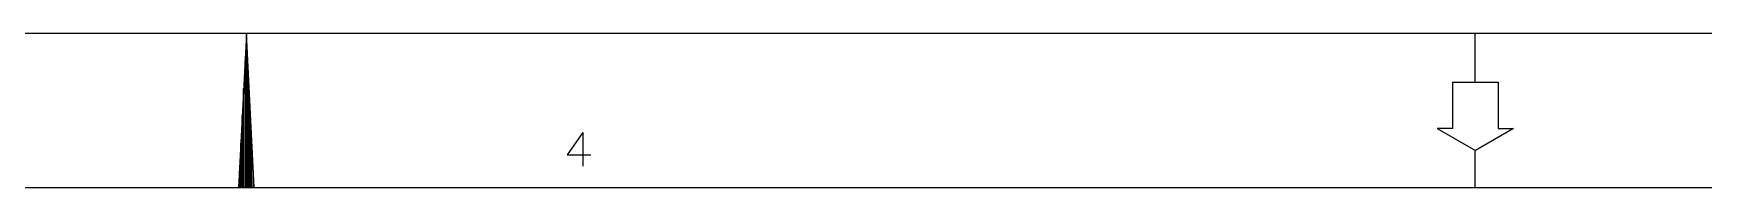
# Model space of a CAD drawing. Header units: millimetres. Extents: x -312439 to 477422, y -331570 to 212570.
# Drawn here: x 354277 to 359690, y 212070 to 212570 of the extents above; entities that cross this region are included whole.
import ezdxf

# ---------------------------------------------------------------- set-up
doc = ezdxf.new("R2010")
doc.units = ezdxf.units.MM
doc.layers.add('FORMATO A1', color=1, linetype='Continuous')

# ---------------------------------------------------------------- blocks, each defined once
blk = doc.blocks.new('A$C2D342850')
at = {"layer": 'FORMATO A1', "color": 1, "linetype": 'Continuous'}
for p, q in [((84100, 0), (0, 0)), ((34150, 0), (34099.5, -1000)), ((34150, -1000), (34150, 0)), ((34200.5, -1000), (34150, 0)), ((42116, -316.2), (42116, 0)), ((34141, -1000), (34141, -178.22)), ((34159, -1000), (34159, -178.22)), ((41967.7, -316.2), (42264.2, -316.2)), ((41967.9, -316.2), (41967.9, -616.2)), ((42264.2, -316.2), (42264.2, -616.2)), ((34132, -1000), (34132, -356.44)), ((34168, -1000), (34168, -356.44)), ((34123, -1000), (34123, -534.65)), ((34177, -1000), (34177, -534.65)), ((36331.76, -643.44), (36331.76, -860)), ((41867.9, -616.2), (42116.1, -759.4)), ((41967.9, -616.2), (41867.9, -616.2)), ((42364.2, -616.2), (42116.1, -759.4)), ((42264.2, -616.2), (42364.2, -616.2)), ((34114, -1000), (34114, -712.87)), ((34186, -1000), (34186, -712.87)), ((42116, -1000), (42116, -759.5)), ((34105, -1000), (34105, -891.09)), ((34195, -1000), (34195, -891.09))]:
    blk.add_line(p, q, dxfattribs=at)
at = {"layer": 'FORMATO A1', "color": 2, "linetype": 'Continuous'}
blk.add_line((2500, -1000), (83100, -1000), dxfattribs=at)
at = {"layer": 'FORMATO A1', "color": 1, "linetype": 'Continuous'}
blk.add_lwpolyline([(36331.76, -643.44), (36228.64, -787.81), (36383.33, -787.81)], dxfattribs=at)

msp = doc.modelspace()

# ---------------------------------------------------------------- linework, layer by layer
at = {"layer": 'FORMATO A1', "color": 2, "linetype": 'Continuous'}
msp.add_line((339142.032, 212070.393, 0), (379442.032, 212070.393, 0), dxfattribs=at)

# ---------------------------------------------------------------- block references
at = {"layer": 'FORMATO A1', "xscale": 0.5, "yscale": 0.5, "zscale": 0.5}
msp.add_blockref('A$C2D342850', (337892.032, 212570.393, 0), dxfattribs=at)

doc.saveas('drawing.dxf')
